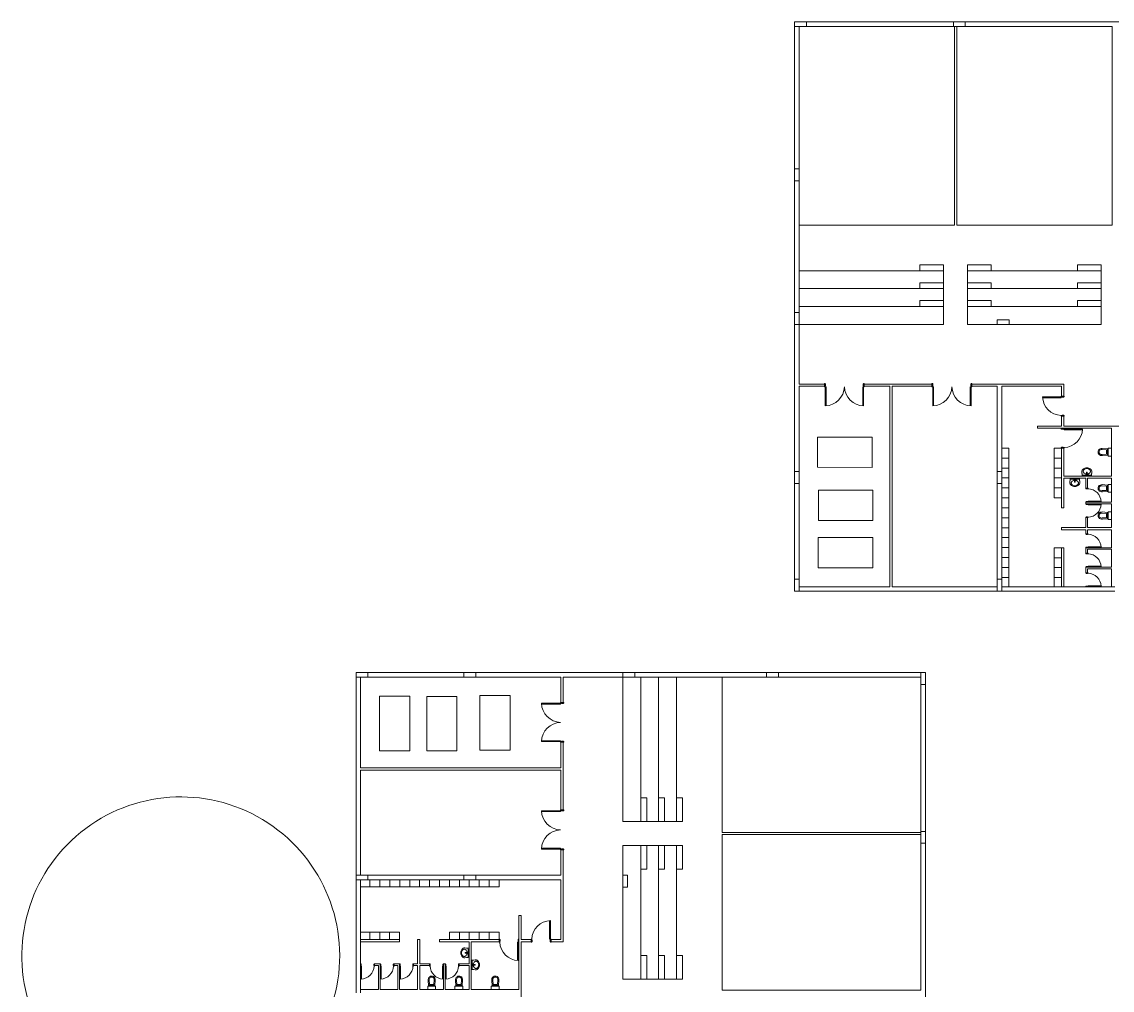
# Model space of a CAD drawing. Header units: inches. Extents: x 2 to 186, y 1 to 125.
# Drawn here: x 10.8 to 65.7, y 76.2 to 124.9 of the extents above; entities that cross this region are included whole.
import ezdxf

# ---------------------------------------------------------------- set-up
doc = ezdxf.new("R2010")
doc.units = ezdxf.units.IN
doc.header["$MEASUREMENT"] = 0
for name, color, linetype, lineweight in [('M_COL', 250, 'Continuous', 20), ('M_ELEV 2', 251, 'Continuous', 15), ('M_ROADS', 251, 'Continuous', 18), ('M_WALLS', 251, 'Continuous', 15)]:
    doc.layers.add(name, color=color, linetype=linetype, lineweight=lineweight)
doc.layers.add('M_FURNITURE', color=250, linetype='Continuous', lineweight=5, transparency=0.1)

msp = doc.modelspace()

# ---------------------------------------------------------------- linework, layer by layer
at = {"layer": 'M_COL'}
for points in [[(49.738, 124.682), (49.738, 124.912), (50.338, 124.912), (50.338, 124.682)], [(57.738, 124.682), (57.738, 124.912), (58.338, 124.912), (58.338, 124.682)], [(49.968, 116.912), (49.738, 116.912), (49.738, 117.512), (49.968, 117.512)], [(49.968, 109.682), (49.738, 109.682), (49.738, 110.282), (49.968, 110.282)], [(60.546, 109.912), (60.546, 109.682), (59.946, 109.682), (59.946, 109.912)], [(49.968, 101.682), (49.738, 101.682), (49.738, 102.282), (49.968, 102.282)], [(60.176, 101.682), (59.946, 101.682), (59.946, 102.282), (60.176, 102.282)], [(49.968, 96.252), (49.738, 96.252), (49.738, 96.852), (49.968, 96.852)], [(60.176, 96.252), (59.946, 96.252), (59.946, 96.852), (60.176, 96.852)], [(27.673, 91.936), (27.673, 92.166), (28.273, 92.166), (28.273, 91.936)], [(33.103, 91.936), (33.103, 92.166), (33.703, 92.166), (33.703, 91.936)], [(41.103, 91.936), (41.103, 92.166), (41.703, 92.166), (41.703, 91.936)], [(48.333, 91.936), (48.333, 92.166), (48.933, 92.166), (48.933, 91.936)], [(56.103, 92.166), (56.333, 92.166), (56.333, 91.566), (56.103, 91.566)], [(56.103, 84.166), (56.333, 84.166), (56.333, 83.566), (56.103, 83.566)], [(27.673, 81.728), (27.673, 81.958), (28.273, 81.958), (28.273, 81.728)], [(33.103, 81.728), (33.103, 81.958), (33.703, 81.958), (33.703, 81.728)], [(41.333, 81.358), (41.103, 81.358), (41.103, 81.958), (41.333, 81.958)]]:
    msp.add_lwpolyline(points, close=True, dxfattribs=at)
at = {"layer": 'M_ELEV 2'}
for p, q in [((57.245, 112.682), (56.045, 112.682)), ((56.045, 112.682), (56.045, 112.382)), ((57.245, 112.682), (57.245, 109.682)), ((59.645, 112.682), (58.445, 112.682)), ((58.445, 112.682), (58.445, 112.382)), ((59.645, 112.682), (59.645, 112.382)), ((65.18, 112.682), (63.98, 112.682)), ((63.98, 112.682), (63.98, 112.382)), ((65.18, 112.382), (65.18, 112.682)), ((57.245, 112.382), (49.968, 112.382)), ((65.18, 112.382), (58.445, 112.382)), ((58.445, 112.382), (58.445, 109.682)), ((65.18, 112.382), (65.18, 109.682)), ((57.245, 111.482), (49.968, 111.482)), ((57.245, 111.782), (56.045, 111.782)), ((56.045, 111.782), (56.045, 111.482)), ((59.645, 111.782), (58.445, 111.782)), ((65.18, 111.482), (58.445, 111.482)), ((59.645, 111.782), (59.645, 111.482)), ((65.18, 111.782), (63.98, 111.782)), ((63.98, 111.782), (63.98, 111.482)), ((57.245, 110.882), (56.045, 110.882)), ((56.045, 110.882), (56.045, 110.582)), ((59.645, 110.882), (58.445, 110.882)), ((59.645, 110.882), (59.645, 110.582)), ((65.18, 110.882), (63.98, 110.882)), ((63.98, 110.882), (63.98, 110.582)), ((57.245, 110.582), (49.968, 110.582)), ((65.18, 110.582), (58.445, 110.582)), ((57.245, 109.682), (49.968, 109.682)), ((65.18, 109.682), (58.445, 109.682)), ((60.176, 103.452), (60.536, 103.452)), ((60.536, 103.452), (60.536, 96.482)), ((63.176, 103.452), (62.816, 103.452)), ((62.816, 103.452), (62.816, 100.952)), ((60.176, 102.952), (60.536, 102.952)), ((63.176, 102.952), (62.816, 102.952)), ((60.176, 102.452), (60.536, 102.452)), ((63.176, 102.452), (62.816, 102.452)), ((60.176, 101.952), (60.536, 101.952)), ((63.176, 101.952), (62.816, 101.952)), ((60.176, 101.452), (60.536, 101.452)), ((63.176, 101.452), (62.816, 101.452)), ((60.176, 100.952), (60.536, 100.952)), ((60.176, 100.452), (60.536, 100.452)), ((63.176, 100.952), (62.816, 100.952)), ((60.176, 99.952), (60.536, 99.952)), ((60.176, 99.452), (60.536, 99.452)), ((60.176, 98.952), (60.536, 98.952)), ((60.176, 98.452), (60.536, 98.452)), ((62.816, 98.442), (62.816, 96.482)), ((63.176, 98.442), (62.816, 98.442)), ((60.176, 97.952), (60.536, 97.952)), ((63.176, 97.942), (62.816, 97.942)), ((60.176, 97.452), (60.536, 97.452)), ((63.176, 97.442), (62.816, 97.442)), ((60.176, 96.952), (60.536, 96.952)), ((63.176, 96.942), (62.816, 96.942)), ((41.103, 84.658), (41.103, 91.936)), ((42.003, 84.658), (42.003, 91.936)), ((42.903, 84.658), (42.903, 91.936)), ((43.803, 84.658), (43.803, 91.936)), ((42.303, 85.858), (42.003, 85.858)), ((42.303, 84.658), (42.303, 85.858)), ((43.203, 85.858), (42.903, 85.858)), ((43.203, 84.658), (43.203, 85.858)), ((44.103, 85.858), (43.803, 85.858)), ((44.103, 84.658), (44.103, 85.858)), ((44.103, 84.658), (41.103, 84.658)), ((41.103, 76.723), (41.103, 83.458)), ((43.803, 83.458), (41.103, 83.458)), ((42.003, 76.723), (42.003, 83.458)), ((42.303, 82.258), (42.303, 83.458)), ((42.903, 76.723), (42.903, 83.458)), ((43.203, 82.258), (43.203, 83.458)), ((43.803, 76.723), (43.803, 83.458)), ((44.103, 83.458), (43.803, 83.458)), ((44.103, 82.258), (44.103, 83.458)), ((42.303, 82.258), (42.003, 82.258)), ((43.203, 82.258), (42.903, 82.258)), ((44.103, 82.258), (43.803, 82.258)), ((34.873, 81.368), (27.903, 81.368)), ((28.373, 81.728), (28.373, 81.368)), ((28.873, 81.728), (28.873, 81.368)), ((29.373, 81.728), (29.373, 81.368)), ((29.873, 81.728), (29.873, 81.368)), ((30.373, 81.728), (30.373, 81.368)), ((30.873, 81.728), (30.873, 81.368)), ((31.373, 81.728), (31.373, 81.368)), ((31.873, 81.728), (31.873, 81.368)), ((32.373, 81.728), (32.373, 81.368)), ((32.873, 81.728), (32.873, 81.368)), ((33.373, 81.728), (33.373, 81.368)), ((33.873, 81.728), (33.873, 81.368)), ((34.373, 81.728), (34.373, 81.368)), ((34.873, 81.728), (34.873, 81.368)), ((29.863, 79.088), (27.903, 79.088)), ((28.363, 78.728), (28.363, 79.088)), ((28.863, 78.728), (28.863, 79.088)), ((29.363, 78.728), (29.363, 79.088)), ((29.863, 78.728), (29.863, 79.088)), ((32.373, 78.728), (32.373, 79.088)), ((34.873, 79.088), (32.373, 79.088)), ((32.873, 78.728), (32.873, 79.088)), ((33.373, 78.728), (33.373, 79.088)), ((33.873, 78.728), (33.873, 79.088)), ((34.373, 78.728), (34.373, 79.088)), ((34.873, 78.728), (34.873, 79.088)), ((42.303, 77.923), (42.003, 77.923)), ((42.303, 76.723), (42.303, 77.923)), ((43.203, 77.923), (42.903, 77.923)), ((43.203, 76.723), (43.203, 77.923)), ((44.103, 77.923), (43.803, 77.923)), ((44.103, 76.723), (44.103, 77.923)), ((43.803, 76.723), (41.103, 76.723)), ((43.803, 76.723), (44.103, 76.723))]:
    msp.add_line(p, q, dxfattribs=at)
for points in [[(50.905, 104.009), (53.645, 104.008), (53.645, 102.488), (50.905, 102.489)], [(50.95, 101.332), (53.69, 101.332), (53.69, 99.812), (50.95, 99.812)], [(50.939, 98.955), (53.679, 98.955), (53.679, 97.435), (50.939, 97.435)], [(30.376, 90.965), (30.375, 88.225), (28.855, 88.225), (28.856, 90.965)], [(32.753, 90.953), (32.753, 88.213), (31.233, 88.213), (31.233, 90.953)], [(35.429, 90.999), (35.429, 88.259), (33.909, 88.259), (33.909, 90.999)]]:
    msp.add_lwpolyline(points, close=True, dxfattribs=at)
at = {"layer": 'M_FURNITURE'}
for p, q in [((51.253, 106.547), (51.253, 106.702)), ((51.253, 106.702), (51.287, 106.702)), ((51.287, 106.547), (51.253, 106.547)), ((51.287, 106.702), (51.287, 106.686)), ((51.287, 106.686), (51.302, 106.686)), ((51.302, 106.597), (51.287, 106.597)), ((51.287, 106.597), (51.287, 106.547)), ((51.302, 106.686), (51.302, 106.597)), ((51.327, 106.547), (51.327, 105.583)), ((53.178, 106.547), (53.178, 105.583)), ((53.218, 106.686), (53.203, 106.686)), ((53.203, 106.686), (53.203, 106.597)), ((53.203, 106.597), (53.218, 106.597)), ((53.218, 106.702), (53.218, 106.686)), ((53.253, 106.702), (53.218, 106.702)), ((53.218, 106.597), (53.218, 106.547)), ((53.218, 106.547), (53.253, 106.547)), ((53.253, 106.547), (53.253, 106.702)), ((56.661, 106.547), (56.661, 106.702)), ((56.661, 106.702), (56.695, 106.702)), ((56.695, 106.547), (56.661, 106.547)), ((56.695, 106.702), (56.695, 106.686)), ((56.695, 106.686), (56.71, 106.686)), ((56.71, 106.597), (56.695, 106.597)), ((56.695, 106.597), (56.695, 106.547)), ((56.71, 106.686), (56.71, 106.597)), ((56.735, 106.547), (56.735, 105.582)), ((58.586, 106.547), (58.586, 105.582)), ((58.626, 106.686), (58.611, 106.686)), ((58.611, 106.686), (58.611, 106.597)), ((58.611, 106.597), (58.626, 106.597)), ((58.626, 106.702), (58.626, 106.686)), ((58.661, 106.702), (58.626, 106.702)), ((58.626, 106.597), (58.626, 106.547)), ((58.626, 106.547), (58.661, 106.547)), ((58.661, 106.547), (58.661, 106.702)), ((63.158, 105.995), (62.226, 105.995)), ((63.158, 106.067), (63.308, 106.067)), ((63.158, 106.033), (63.158, 106.067)), ((63.206, 106.033), (63.158, 106.033)), ((63.206, 106.019), (63.206, 106.033)), ((63.292, 106.019), (63.206, 106.019)), ((63.308, 106.033), (63.292, 106.033)), ((63.292, 106.033), (63.292, 106.019)), ((63.308, 106.067), (63.308, 106.033)), ((63.308, 105.101), (63.308, 105.067)), ((63.308, 104.452), (63.158, 104.452)), ((63.158, 104.452), (63.158, 104.418)), ((63.158, 104.418), (63.174, 104.418)), ((63.174, 104.418), (63.174, 104.404)), ((63.174, 104.404), (63.26, 104.404)), ((63.26, 104.404), (63.26, 104.418)), ((63.26, 104.418), (63.308, 104.418)), ((63.308, 104.418), (63.308, 104.452)), ((63.308, 104.38), (64.24, 104.38)), ((63.158, 103.486), (63.158, 103.452)), ((65.441, 103.367), (65.218, 103.383)), ((65.494, 103.416), (65.223, 103.436)), ((65.441, 103.146), (65.441, 103.367)), ((65.494, 103.096), (65.494, 103.416)), ((65.527, 103.452), (65.692, 103.452)), ((65.527, 103.052), (65.527, 103.452)), ((65.692, 103.452), (65.692, 103.052)), ((65.229, 103.134), (65.441, 103.146)), ((65.236, 103.081), (65.494, 103.096)), ((65.692, 103.052), (65.527, 103.052)), ((65.441, 101.548), (65.218, 101.564)), ((65.494, 101.597), (65.223, 101.617)), ((65.441, 101.327), (65.441, 101.548)), ((65.494, 101.277), (65.494, 101.597)), ((65.527, 101.633), (65.692, 101.633)), ((65.527, 101.233), (65.527, 101.633)), ((65.692, 101.633), (65.692, 101.233)), ((64.411, 101.413), (64.411, 101.437)), ((65.229, 101.315), (65.441, 101.327)), ((65.236, 101.262), (65.494, 101.277)), ((65.692, 101.233), (65.527, 101.233)), ((64.411, 100.76), (64.422, 100.76)), ((64.411, 100.737), (64.411, 100.76)), ((64.516, 100.737), (64.411, 100.737)), ((64.516, 100.657), (64.411, 100.657)), ((64.411, 100.657), (64.411, 100.633)), ((64.411, 100.633), (64.422, 100.633)), ((64.422, 100.76), (64.422, 100.77)), ((64.422, 100.77), (64.482, 100.77)), ((64.422, 100.633), (64.422, 100.623)), ((64.422, 100.623), (64.482, 100.623)), ((64.482, 100.77), (64.482, 100.76)), ((64.482, 100.76), (64.516, 100.76)), ((64.482, 100.623), (64.482, 100.633)), ((64.482, 100.633), (64.516, 100.633)), ((64.516, 100.787), (65.168, 100.787)), ((64.516, 100.76), (64.516, 100.737)), ((64.516, 100.633), (64.516, 100.657)), ((64.516, 100.606), (65.168, 100.606)), ((64.411, 99.98), (64.411, 99.957)), ((65.441, 100.172), (65.218, 100.188)), ((65.494, 100.221), (65.223, 100.241)), ((65.229, 99.939), (65.441, 99.951)), ((65.236, 99.886), (65.494, 99.901)), ((65.441, 99.951), (65.441, 100.172)), ((65.494, 99.901), (65.494, 100.221)), ((65.527, 100.257), (65.692, 100.257)), ((65.527, 99.857), (65.527, 100.257)), ((65.692, 100.257), (65.692, 99.857)), ((65.692, 99.857), (65.527, 99.857)), ((64.411, 99.118), (64.411, 99.142)), ((64.411, 98.465), (64.422, 98.465)), ((64.411, 98.442), (64.411, 98.465)), ((64.516, 98.442), (64.411, 98.442)), ((64.422, 98.465), (64.422, 98.475)), ((64.422, 98.475), (64.482, 98.475)), ((64.482, 98.475), (64.482, 98.465)), ((64.482, 98.465), (64.516, 98.465)), ((64.516, 98.492), (65.168, 98.492)), ((64.516, 98.465), (64.516, 98.442)), ((64.411, 98.138), (64.411, 98.162)), ((64.411, 97.485), (64.422, 97.485)), ((64.411, 97.462), (64.411, 97.485)), ((64.516, 97.462), (64.411, 97.462)), ((64.411, 97.158), (64.411, 97.182)), ((64.422, 97.485), (64.422, 97.495)), ((64.422, 97.495), (64.482, 97.495)), ((64.482, 97.495), (64.482, 97.485)), ((64.482, 97.485), (64.516, 97.485)), ((64.516, 97.512), (65.168, 97.512)), ((64.516, 97.485), (64.516, 97.462)), ((64.411, 96.505), (64.422, 96.505)), ((64.411, 96.482), (64.411, 96.505)), ((64.516, 96.482), (64.411, 96.482)), ((64.422, 96.505), (64.422, 96.515)), ((64.422, 96.515), (64.482, 96.515)), ((64.482, 96.515), (64.482, 96.505)), ((64.482, 96.505), (64.516, 96.505)), ((64.516, 96.532), (65.168, 96.532)), ((64.516, 96.505), (64.516, 96.482)), ((37.968, 90.576), (37.003, 90.576)), ((37.968, 90.651), (38.123, 90.651)), ((37.968, 90.616), (37.968, 90.651)), ((38.017, 90.616), (37.968, 90.616)), ((38.017, 90.601), (38.017, 90.616)), ((38.106, 90.601), (38.017, 90.601)), ((38.123, 90.616), (38.106, 90.616)), ((38.106, 90.616), (38.106, 90.601)), ((38.123, 90.651), (38.123, 90.616)), ((37.968, 88.725), (37.003, 88.725)), ((38.017, 88.686), (37.968, 88.686)), ((37.968, 88.686), (37.968, 88.651)), ((37.968, 88.651), (38.123, 88.651)), ((38.106, 88.701), (38.017, 88.701)), ((38.017, 88.701), (38.017, 88.686)), ((38.106, 88.686), (38.106, 88.701)), ((38.123, 88.686), (38.106, 88.686)), ((38.123, 88.651), (38.123, 88.686)), ((37.968, 85.168), (37.003, 85.168)), ((37.968, 85.243), (38.123, 85.243)), ((37.968, 85.208), (37.968, 85.243)), ((38.017, 85.208), (37.968, 85.208)), ((38.017, 85.193), (38.017, 85.208)), ((38.106, 85.193), (38.017, 85.193)), ((38.123, 85.208), (38.106, 85.208)), ((38.106, 85.208), (38.106, 85.193)), ((38.123, 85.243), (38.123, 85.208)), ((37.968, 83.317), (37.003, 83.317)), ((38.017, 83.278), (37.968, 83.278)), ((37.968, 83.278), (37.968, 83.243)), ((37.968, 83.243), (38.123, 83.243)), ((38.106, 83.293), (38.017, 83.293)), ((38.017, 83.293), (38.017, 83.278)), ((38.106, 83.278), (38.106, 83.293)), ((38.123, 83.278), (38.106, 83.278)), ((38.123, 83.243), (38.123, 83.278)), ((37.416, 78.745), (37.416, 79.677)), ((34.906, 78.745), (34.873, 78.745)), ((35.801, 78.595), (35.801, 77.663)), ((35.839, 78.729), (35.825, 78.729)), ((35.825, 78.729), (35.825, 78.643)), ((35.825, 78.643), (35.839, 78.643)), ((35.839, 78.745), (35.839, 78.729)), ((35.873, 78.745), (35.839, 78.745)), ((35.839, 78.643), (35.839, 78.595)), ((35.839, 78.595), (35.873, 78.595)), ((35.873, 78.595), (35.873, 78.745)), ((36.521, 78.595), (36.488, 78.595)), ((37.44, 78.611), (37.44, 78.697)), ((37.44, 78.697), (37.454, 78.697)), ((37.454, 78.611), (37.44, 78.611)), ((37.454, 78.697), (37.454, 78.745)), ((37.454, 78.745), (37.488, 78.745)), ((37.454, 78.595), (37.454, 78.611)), ((37.488, 78.595), (37.454, 78.595)), ((37.488, 78.745), (37.488, 78.595)), ((27.903, 77.388), (27.903, 77.493)), ((27.903, 77.493), (27.926, 77.493)), ((27.926, 77.388), (27.903, 77.388)), ((27.926, 77.493), (27.926, 77.482)), ((27.926, 77.482), (27.936, 77.482)), ((27.936, 77.422), (27.926, 77.422)), ((27.926, 77.422), (27.926, 77.388)), ((27.936, 77.482), (27.936, 77.422)), ((27.953, 77.388), (27.953, 76.736)), ((28.579, 77.493), (28.603, 77.493)), ((28.883, 77.388), (28.883, 77.493)), ((28.883, 77.493), (28.906, 77.493)), ((28.906, 77.388), (28.883, 77.388)), ((28.906, 77.493), (28.906, 77.482)), ((28.906, 77.482), (28.916, 77.482)), ((28.916, 77.422), (28.906, 77.422)), ((28.906, 77.422), (28.906, 77.388)), ((28.916, 77.482), (28.916, 77.422)), ((28.933, 77.388), (28.933, 76.736)), ((29.559, 77.493), (29.583, 77.493)), ((29.863, 77.388), (29.863, 77.493)), ((29.863, 77.493), (29.886, 77.493)), ((29.886, 77.388), (29.863, 77.388)), ((29.886, 77.493), (29.886, 77.482)), ((29.886, 77.482), (29.896, 77.482)), ((29.896, 77.422), (29.886, 77.422)), ((29.886, 77.422), (29.886, 77.388)), ((29.896, 77.482), (29.896, 77.422)), ((29.913, 77.388), (29.913, 76.736)), ((30.539, 77.493), (30.563, 77.493)), ((31.401, 77.493), (31.378, 77.493)), ((32.027, 77.388), (32.027, 76.736)), ((32.054, 77.482), (32.044, 77.482)), ((32.044, 77.482), (32.044, 77.422)), ((32.044, 77.422), (32.054, 77.422)), ((32.054, 77.493), (32.054, 77.482)), ((32.078, 77.493), (32.054, 77.493)), ((32.054, 77.422), (32.054, 77.388)), ((32.054, 77.388), (32.078, 77.388)), ((32.078, 77.388), (32.078, 77.493)), ((32.158, 77.388), (32.158, 77.493)), ((32.158, 77.493), (32.181, 77.493)), ((32.181, 77.388), (32.158, 77.388)), ((32.181, 77.493), (32.181, 77.482)), ((32.181, 77.482), (32.191, 77.482)), ((32.191, 77.422), (32.181, 77.422)), ((32.181, 77.422), (32.181, 77.388)), ((32.191, 77.482), (32.191, 77.422)), ((32.208, 77.388), (32.208, 76.736)), ((32.834, 77.493), (32.858, 77.493)), ((31.278, 76.376), (31.678, 76.376)), ((31.278, 76.212), (31.278, 76.376)), ((31.306, 76.667), (31.322, 76.41)), ((31.322, 76.41), (31.642, 76.41)), ((31.359, 76.674), (31.372, 76.463)), ((31.372, 76.463), (31.593, 76.463)), ((31.593, 76.463), (31.609, 76.686)), ((31.642, 76.41), (31.662, 76.681)), ((31.678, 76.376), (31.678, 76.212)), ((32.653, 76.376), (33.053, 76.376)), ((32.653, 76.212), (32.653, 76.376)), ((32.682, 76.667), (32.698, 76.41)), ((32.698, 76.41), (33.018, 76.41)), ((32.735, 76.674), (32.748, 76.463)), ((32.748, 76.463), (32.968, 76.463)), ((32.968, 76.463), (32.985, 76.686)), ((33.018, 76.41), (33.038, 76.681)), ((33.053, 76.376), (33.053, 76.212)), ((34.473, 76.376), (34.873, 76.376)), ((34.473, 76.212), (34.473, 76.376)), ((34.501, 76.667), (34.517, 76.41)), ((34.517, 76.41), (34.837, 76.41)), ((34.554, 76.674), (34.567, 76.463)), ((34.567, 76.463), (34.788, 76.463)), ((34.788, 76.463), (34.804, 76.686)), ((34.837, 76.41), (34.857, 76.68)), ((34.873, 76.376), (34.873, 76.212)), ((31.678, 76.212), (31.278, 76.212)), ((33.053, 76.212), (32.653, 76.212)), ((34.873, 76.212), (34.473, 76.212))]:
    msp.add_line(p, q, dxfattribs=at)
for points in [[(51.287, 106.547), (51.327, 106.547)], [(53.218, 106.547), (53.178, 106.547)], [(56.695, 106.547), (56.735, 106.547)], [(58.626, 106.547), (58.586, 106.547)], [(63.158, 106.033), (63.158, 105.995)], [(63.308, 105.101), (63.292, 105.101), (63.292, 105.115), (63.206, 105.115), (63.206, 105.101), (63.158, 105.101), (63.158, 105.067), (63.308, 105.067)], [(63.308, 104.418), (63.308, 104.38)], [(63.158, 103.486), (63.174, 103.486), (63.174, 103.5), (63.26, 103.5), (63.26, 103.486), (63.308, 103.486), (63.308, 103.452), (63.158, 103.452)], [(64.704, 102.28), (64.683, 102.052), (64.226, 102.052), (64.205, 102.28)], [(64.469, 102.153), (64.513, 102.153), (64.513, 102.137), (64.513, 102.12), (64.455, 102.12), (64.396, 102.12), (64.396, 102.137), (64.396, 102.153), (64.44, 102.153)], [(64.489, 102.229), (64.455, 102.229), (64.421, 102.229)], [(64.427, 102.128), (64.482, 102.128)], [(64.43, 102.137), (64.438, 102.137)], [(64.455, 102.26), (64.455, 102.204)], [(64.479, 102.137), (64.471, 102.137)], [(64.1, 101.709), (64.079, 101.937), (63.622, 101.937), (63.602, 101.709)], [(63.865, 101.836), (63.909, 101.836), (63.909, 101.852), (63.909, 101.869), (63.851, 101.869), (63.793, 101.869), (63.793, 101.852), (63.793, 101.836), (63.836, 101.836)], [(63.885, 101.76), (63.851, 101.76), (63.817, 101.76)], [(63.824, 101.861), (63.878, 101.861)], [(63.826, 101.852), (63.834, 101.852)], [(63.851, 101.729), (63.851, 101.785)], [(63.876, 101.852), (63.867, 101.852)], [(64.411, 101.413), (64.422, 101.413), (64.422, 101.403), (64.482, 101.403), (64.482, 101.413), (64.516, 101.413), (64.516, 101.437), (64.411, 101.437)], [(64.516, 100.76), (64.516, 100.787)], [(64.516, 100.633), (64.516, 100.606)], [(64.411, 99.98), (64.422, 99.98), (64.422, 99.99), (64.482, 99.99), (64.482, 99.98), (64.516, 99.98), (64.516, 99.957), (64.411, 99.957)], [(64.411, 99.118), (64.422, 99.118), (64.422, 99.108), (64.482, 99.108), (64.482, 99.118), (64.516, 99.118), (64.516, 99.142), (64.411, 99.142)], [(64.516, 98.465), (64.516, 98.492)], [(64.411, 98.138), (64.422, 98.138), (64.422, 98.128), (64.482, 98.128), (64.482, 98.138), (64.516, 98.138), (64.516, 98.162), (64.411, 98.162)], [(64.411, 97.158), (64.422, 97.158), (64.422, 97.148), (64.482, 97.148), (64.482, 97.158), (64.516, 97.158), (64.516, 97.182), (64.411, 97.182)], [(64.516, 97.485), (64.516, 97.512)], [(64.516, 96.505), (64.516, 96.532)], [(37.968, 90.616), (37.968, 90.576)], [(37.968, 88.686), (37.968, 88.725)], [(37.968, 85.208), (37.968, 85.168)], [(37.968, 83.278), (37.968, 83.317)], [(34.906, 78.745), (34.906, 78.729), (34.921, 78.729), (34.921, 78.643), (34.906, 78.643), (34.906, 78.595), (34.873, 78.595), (34.873, 78.745)], [(35.839, 78.595), (35.801, 78.595)], [(36.521, 78.595), (36.521, 78.611), (36.536, 78.611), (36.536, 78.697), (36.521, 78.697), (36.521, 78.745), (36.488, 78.745), (36.488, 78.595)], [(37.454, 78.745), (37.416, 78.745)], [(33.129, 77.804), (33.358, 77.825), (33.358, 78.281), (33.129, 78.302)], [(33.15, 78.053), (33.206, 78.053)], [(33.18, 78.019), (33.18, 78.053), (33.18, 78.087)], [(33.256, 78.038), (33.256, 77.995), (33.273, 77.995), (33.29, 77.995), (33.29, 78.053), (33.29, 78.111), (33.273, 78.111), (33.256, 78.111), (33.256, 78.068)], [(33.273, 78.078), (33.273, 78.069)], [(33.273, 78.028), (33.273, 78.037)], [(33.281, 78.08), (33.281, 78.026)], [(27.926, 77.388), (27.953, 77.388)], [(28.579, 77.493), (28.579, 77.482), (28.569, 77.482), (28.569, 77.422), (28.579, 77.422), (28.579, 77.388), (28.603, 77.388), (28.603, 77.493)], [(28.906, 77.388), (28.933, 77.388)], [(29.559, 77.493), (29.559, 77.482), (29.549, 77.482), (29.549, 77.422), (29.559, 77.422), (29.559, 77.388), (29.583, 77.388), (29.583, 77.493)], [(29.886, 77.388), (29.913, 77.388)], [(30.539, 77.493), (30.539, 77.482), (30.529, 77.482), (30.529, 77.422), (30.539, 77.422), (30.539, 77.388), (30.563, 77.388), (30.563, 77.493)], [(31.401, 77.493), (31.401, 77.482), (31.411, 77.482), (31.411, 77.422), (31.401, 77.422), (31.401, 77.388), (31.378, 77.388), (31.378, 77.493)], [(32.054, 77.388), (32.027, 77.388)], [(32.181, 77.388), (32.208, 77.388)], [(32.834, 77.493), (32.834, 77.482), (32.824, 77.482), (32.824, 77.422), (32.834, 77.422), (32.834, 77.388), (32.858, 77.388), (32.858, 77.493)], [(33.701, 77.2), (33.473, 77.221), (33.473, 77.677), (33.701, 77.698)], [(33.574, 77.434), (33.574, 77.391), (33.557, 77.391), (33.541, 77.391), (33.541, 77.449), (33.541, 77.507), (33.557, 77.507), (33.574, 77.507), (33.574, 77.464)], [(33.549, 77.476), (33.549, 77.422)], [(33.557, 77.474), (33.557, 77.465)], [(33.557, 77.424), (33.557, 77.433)], [(33.68, 77.449), (33.625, 77.449)], [(33.65, 77.415), (33.65, 77.449), (33.65, 77.483)]]:
    msp.add_lwpolyline(points, dxfattribs=at)
for points in [[(51.287, 106.547), (51.287, 105.582, 0.396451), (52.253, 106.547, 0.396451)], [(53.218, 106.547), (53.218, 105.582, -0.396451), (52.253, 106.547, -0.396451)], [(56.695, 106.547), (56.695, 105.582, 0.396451), (57.661, 106.547, 0.396451)], [(58.626, 106.547), (58.626, 105.582, -0.396451), (57.661, 106.547, -0.396451)], [(63.158, 106.033), (62.225, 106.033, 0.396451), (63.158, 105.101, 0.396451)], [(63.308, 104.418), (64.241, 104.418, -0.396451), (63.308, 103.486, -0.396451)], [(64.704, 102.28, 0.126822), (64.686, 102.349, 0.10607), (64.631, 102.412, 0.085783), (64.553, 102.452, 0.075445), (64.455, 102.467, 0.075445), (64.356, 102.452, 0.085783), (64.278, 102.412, 0.10607), (64.223, 102.349, 0.126822), (64.205, 102.28, 0.045361), (64.208, 102.255, 0.10607)], [(64.693, 102.182), (64.693, 102.176, -0.414214), (64.61, 102.093), (64.455, 102.093), (64.299, 102.093, -0.414214), (64.216, 102.176), (64.216, 102.182)], [(64.689, 102.115, -0.229741), (64.61, 102.077), (64.299, 102.077, -0.229741), (64.221, 102.115)], [(64.643, 102.289, 0.12971), (64.629, 102.339, 0.10642), (64.588, 102.386, 0.084454), (64.53, 102.415, 0.073566), (64.456, 102.426, 0.073566), (64.382, 102.415, 0.084454), (64.324, 102.386, 0.10642), (64.282, 102.339, 0.12971), (64.269, 102.289, 0.12971), (64.282, 102.239, 0.10642), (64.324, 102.193, 0.084454), (64.382, 102.164, 0.058047), (64.44, 102.153, 0.073566)], [(64.482, 102.145), (64.474, 102.145, -0.385832), (64.47, 102.149), (64.464, 102.201, 0.270314), (64.445, 102.201), (64.44, 102.149, -0.385832), (64.435, 102.145), (64.427, 102.145)], [(64.469, 102.153, 0.060302), (64.53, 102.164, 0.084454), (64.588, 102.193, 0.10642), (64.629, 102.239, 0.12971), (64.643, 102.289, 0.12971)], [(64.701, 102.255, 0.045361), (64.704, 102.28, 0.126822)], [(64.1, 101.709, -0.126822), (64.082, 101.64, -0.10607), (64.027, 101.576, -0.085783), (63.949, 101.537, -0.075445), (63.851, 101.522, -0.075445), (63.752, 101.537, -0.085783), (63.675, 101.576, -0.10607), (63.619, 101.64, -0.126822), (63.602, 101.709, -0.045361), (63.604, 101.734, -0.10607)], [(64.09, 101.807), (64.09, 101.812, 0.414214), (64.006, 101.895), (63.851, 101.895), (63.695, 101.895, 0.414214), (63.612, 101.812), (63.612, 101.807)], [(64.085, 101.874, 0.229741), (64.006, 101.912), (63.695, 101.912, 0.229741), (63.617, 101.874)], [(64.039, 101.7, -0.12971), (64.026, 101.65, -0.10642), (63.984, 101.603, -0.084454), (63.926, 101.574, -0.073566), (63.852, 101.563, -0.073566), (63.778, 101.574, -0.084454), (63.72, 101.603, -0.10642), (63.678, 101.65, -0.12971), (63.665, 101.7, -0.12971), (63.678, 101.749, -0.10642), (63.72, 101.796, -0.084454), (63.778, 101.825, -0.058047), (63.836, 101.836, -0.073566)], [(63.878, 101.844), (63.87, 101.844, 0.385832), (63.866, 101.84), (63.861, 101.788, -0.270314), (63.841, 101.788), (63.836, 101.84, 0.385832), (63.832, 101.844), (63.824, 101.844)], [(63.865, 101.836, -0.060302), (63.926, 101.825, -0.084454), (63.984, 101.796, -0.10642), (64.026, 101.749, -0.12971), (64.039, 101.7, -0.12971)], [(64.097, 101.734, -0.045361), (64.1, 101.709, -0.126822)], [(64.516, 100.76), (65.169, 100.76, 0.396451), (64.516, 101.413, 0.396451)], [(64.516, 100.633), (65.169, 100.633, -0.396451), (64.516, 99.98, -0.396451)], [(64.516, 98.465), (65.169, 98.465, 0.396451), (64.516, 99.118, 0.396451)], [(64.516, 97.485), (65.169, 97.485, 0.396451), (64.516, 98.138, 0.396451)], [(64.516, 96.505), (65.169, 96.505, 0.396451), (64.516, 97.158, 0.396451)], [(37.968, 90.616), (37.002, 90.616, 0.396451), (37.968, 89.651, 0.396451)], [(37.968, 88.686), (37.002, 88.686, -0.396451), (37.968, 89.651, -0.396451)], [(37.968, 85.208), (37.002, 85.208, 0.396451), (37.968, 84.243, 0.396451)], [(37.968, 83.278), (37.002, 83.278, -0.396451), (37.968, 84.243, -0.396451)], [(37.454, 78.745), (37.454, 79.678, 0.396451), (36.521, 78.745, 0.396451)], [(35.839, 78.595), (35.839, 77.663, -0.396451), (34.906, 78.595, -0.396451)], [(33.129, 77.804, -0.126822), (33.061, 77.822, -0.10607), (32.997, 77.877, -0.085783), (32.957, 77.955, -0.075445), (32.942, 78.053, -0.075445), (32.957, 78.151, -0.085783), (32.997, 78.229, -0.10607), (33.061, 78.284, -0.126822), (33.129, 78.302, -0.045361), (33.155, 78.3, -0.10607)], [(33.12, 77.865, -0.12971), (33.071, 77.878, -0.10642), (33.024, 77.92, -0.084454), (32.995, 77.978, -0.073566), (32.984, 78.052, -0.073566), (32.995, 78.126, -0.084454), (33.024, 78.184, -0.10642), (33.071, 78.225, -0.12971), (33.12, 78.239, -0.12971), (33.17, 78.225, -0.10642), (33.217, 78.184, -0.084454), (33.246, 78.126, -0.058047), (33.256, 78.068, -0.073566)], [(33.256, 78.038, -0.060302), (33.246, 77.978, -0.084454), (33.217, 77.92, -0.10642), (33.17, 77.878, -0.12971), (33.12, 77.865, -0.12971)], [(33.265, 78.026), (33.265, 78.034, 0.385832), (33.261, 78.038), (33.208, 78.043, -0.270314), (33.208, 78.063), (33.261, 78.068, 0.385832), (33.265, 78.072), (33.265, 78.08)], [(33.228, 77.814), (33.233, 77.814, 0.414214), (33.316, 77.897), (33.316, 78.053), (33.316, 78.209, 0.414214), (33.233, 78.292), (33.228, 78.292)], [(33.295, 77.819, 0.229741), (33.333, 77.897), (33.333, 78.209, 0.229741), (33.295, 78.287)], [(27.926, 77.388), (27.926, 76.735, 0.396451), (28.579, 77.388, 0.396451)], [(28.906, 77.388), (28.906, 76.735, 0.396451), (29.559, 77.388, 0.396451)], [(29.886, 77.388), (29.886, 76.735, 0.396451), (30.539, 77.388, 0.396451)], [(32.054, 77.388), (32.054, 76.735, -0.396451), (31.401, 77.388, -0.396451)], [(32.181, 77.388), (32.181, 76.735, 0.396451), (32.834, 77.388, 0.396451)], [(33.155, 77.806, -0.045361), (33.129, 77.804, -0.126822)], [(33.535, 77.215, -0.229741), (33.498, 77.293), (33.498, 77.605, -0.229741), (33.535, 77.683)], [(33.602, 77.21), (33.597, 77.21, -0.414214), (33.514, 77.293), (33.514, 77.449), (33.514, 77.605, -0.414214), (33.597, 77.688), (33.602, 77.688)], [(33.566, 77.422), (33.566, 77.43, -0.385832), (33.569, 77.434), (33.622, 77.439, 0.270314), (33.622, 77.459), (33.569, 77.464, -0.385832), (33.566, 77.468), (33.566, 77.476)], [(33.71, 77.261, 0.12971), (33.76, 77.274, 0.10642), (33.806, 77.316, 0.084454), (33.835, 77.374, 0.073566), (33.846, 77.448, 0.073566), (33.835, 77.522, 0.084454), (33.806, 77.58, 0.10642), (33.76, 77.622, 0.12971), (33.71, 77.635, 0.12971), (33.66, 77.622, 0.10642), (33.613, 77.58, 0.084454), (33.584, 77.522, 0.058047), (33.574, 77.464, 0.073566)], [(33.574, 77.434, 0.060302), (33.584, 77.374, 0.084454), (33.613, 77.316, 0.10642), (33.66, 77.274, 0.12971), (33.71, 77.261, 0.12971)], [(33.701, 77.2, 0.126822), (33.77, 77.218, 0.10607), (33.833, 77.273, 0.085783), (33.873, 77.351, 0.075445), (33.888, 77.449, 0.075445), (33.873, 77.547, 0.085783), (33.833, 77.625, 0.10607), (33.77, 77.68, 0.126822), (33.701, 77.698, 0.045361), (33.675, 77.696, 0.10607)], [(33.675, 77.202, 0.045361), (33.701, 77.2, 0.126822)]]:
    msp.add_lwpolyline(points, format="xyb", dxfattribs=at)
for centre, radius in [((64.413, 102.137), 0.0166), ((64.455, 102.229), 0.0208), ((64.455, 102.229), 0.0166), ((64.496, 102.137), 0.0166), ((63.809, 101.852), 0.0166), ((63.851, 101.76), 0.0208), ((63.851, 101.76), 0.0166), ((63.892, 101.852), 0.0166), ((33.18, 78.053), 0.0208), ((33.18, 78.053), 0.0166), ((33.273, 78.094), 0.0166), ((33.273, 78.011), 0.0166), ((33.557, 77.491), 0.0166), ((33.557, 77.408), 0.0166), ((33.65, 77.449), 0.0208), ((33.65, 77.449), 0.0166)]:
    msp.add_circle(centre, radius, dxfattribs=at)
for centre, radius, start, end in [((65.202, 103.258), 0.18, 83.3822, 280.9101), ((65.202, 103.258), 0.127, 82.9223, 282.3434), ((65.202, 101.438), 0.18, 83.3822, 280.9101), ((65.202, 101.438), 0.127, 82.9223, 282.3434), ((65.202, 100.063), 0.18, 83.3822, 280.9101), ((65.202, 100.063), 0.127, 82.9223, 282.3434), ((31.483, 76.701), 0.18, 353.3822, 190.9101), ((32.859, 76.701), 0.18, 353.3822, 190.9101), ((34.678, 76.701), 0.18, 353.3822, 190.9101), ((31.483, 76.701), 0.127, 352.9223, 192.3434), ((32.859, 76.701), 0.127, 352.9223, 192.3434), ((34.678, 76.701), 0.127, 352.9223, 192.3434)]:
    msp.add_arc(centre, radius, start, end, dxfattribs=at)
at = {"layer": 'M_ROADS'}
msp.add_arc((18.85, 77.903), 8, 279.0702, 198.9235, dxfattribs=at)
at = {"layer": 'M_WALLS'}
for p, q in [((49.738, 124.912), (72.668, 124.912)), ((49.738, 96.252), (49.738, 124.912)), ((49.968, 124.682), (57.788, 124.682)), ((49.968, 106.682), (49.968, 124.682)), ((57.788, 124.682), (57.788, 114.682)), ((57.903, 124.682), (65.723, 124.682)), ((57.903, 114.682), (57.903, 124.682)), ((65.723, 124.682), (65.723, 114.682)), ((57.788, 114.682), (49.968, 114.682)), ((65.723, 114.682), (57.903, 114.682)), ((51.253, 106.682), (49.968, 106.682)), ((49.968, 96.482), (49.968, 106.567)), ((51.253, 106.567), (49.968, 106.567)), ((51.253, 106.567), (51.253, 106.682)), ((56.661, 106.682), (53.253, 106.682)), ((53.253, 106.567), (53.253, 106.682)), ((54.538, 106.567), (53.253, 106.567)), ((54.538, 106.567), (54.538, 96.482)), ((56.661, 106.567), (54.653, 106.567)), ((54.653, 106.567), (54.653, 96.482)), ((56.661, 106.567), (56.661, 106.682)), ((63.291, 106.682), (58.661, 106.682)), ((58.661, 106.567), (58.661, 106.682)), ((59.946, 106.567), (58.661, 106.567)), ((59.946, 106.567), (59.946, 96.482)), ((60.176, 106.567), (60.176, 96.482)), ((63.176, 106.567), (60.176, 106.567)), ((63.176, 106.567), (63.176, 106.067)), ((63.291, 106.682), (63.291, 106.067)), ((63.176, 106.067), (63.291, 106.067)), ((63.176, 105.067), (63.176, 104.567)), ((63.176, 105.067), (63.291, 105.067)), ((63.291, 105.067), (63.291, 104.567)), ((61.976, 104.567), (63.176, 104.567)), ((61.976, 104.567), (61.976, 104.452)), ((61.976, 104.452), (63.176, 104.452)), ((63.176, 104.452), (65.691, 104.452)), ((69.323, 104.567), (63.291, 104.567)), ((65.692, 104.452), (65.692, 102.052)), ((63.176, 103.452), (63.176, 100.457)), ((63.176, 103.452), (63.291, 103.452)), ((63.291, 103.452), (63.291, 102.052)), ((63.291, 102.052), (65.692, 102.052)), ((63.291, 101.937), (63.291, 100.457)), ((63.291, 101.937), (64.411, 101.937)), ((64.411, 101.937), (64.411, 101.437)), ((64.491, 101.937), (64.491, 101.437)), ((64.491, 101.937), (65.692, 101.937)), ((65.692, 101.937), (65.692, 100.737)), ((64.411, 101.437), (64.491, 101.437)), ((63.176, 100.457), (63.291, 100.457)), ((64.411, 100.737), (64.411, 100.657)), ((64.411, 100.737), (65.692, 100.737)), ((64.411, 100.657), (65.692, 100.657)), ((65.692, 100.657), (65.692, 99.457)), ((64.411, 99.957), (64.411, 99.457)), ((64.411, 99.957), (64.491, 99.957)), ((64.491, 99.957), (64.491, 99.457)), ((63.176, 99.457), (64.411, 99.457)), ((63.176, 99.457), (63.176, 99.342)), ((63.176, 99.342), (64.411, 99.342)), ((64.411, 99.342), (64.411, 99.142)), ((64.491, 99.457), (65.692, 99.457)), ((64.491, 99.342), (64.491, 99.142)), ((64.491, 99.342), (65.692, 99.342)), ((65.692, 99.342), (65.692, 98.442)), ((64.411, 99.142), (64.491, 99.142)), ((63.176, 98.442), (63.176, 96.482)), ((63.291, 98.442), (63.176, 98.442)), ((63.291, 98.442), (63.291, 96.482)), ((64.411, 98.442), (64.411, 98.162)), ((64.411, 98.442), (65.692, 98.442)), ((64.491, 98.362), (64.491, 98.162)), ((64.491, 98.362), (65.692, 98.362)), ((65.692, 98.362), (65.692, 97.462)), ((64.411, 98.162), (64.491, 98.162)), ((64.411, 97.462), (64.411, 97.182)), ((64.411, 97.462), (65.692, 97.462)), ((64.491, 97.182), (64.411, 97.182)), ((64.491, 97.382), (64.491, 97.182)), ((64.491, 97.382), (65.692, 97.382)), ((65.692, 97.382), (65.692, 96.482)), ((55.376, 96.252), (49.738, 96.252)), ((54.538, 96.482), (49.968, 96.482)), ((54.653, 96.482), (59.946, 96.482)), ((55.376, 96.252), (59.946, 96.252)), ((65.857, 96.252), (59.946, 96.252)), ((65.857, 96.482), (60.176, 96.482)), ((27.673, 92.166), (56.333, 92.166)), ((27.673, 86.528), (27.673, 92.166)), ((27.903, 91.936), (37.988, 91.936)), ((27.903, 87.366), (27.903, 91.936)), ((37.988, 90.651), (37.988, 91.936)), ((38.103, 90.651), (38.103, 91.936)), ((38.103, 91.936), (56.103, 91.936)), ((46.103, 84.116), (46.103, 91.936)), ((56.103, 91.936), (56.103, 84.116)), ((56.333, 92.166), (56.333, 69.236)), ((37.988, 90.651), (38.103, 90.651)), ((37.988, 87.366), (37.988, 88.651)), ((37.988, 88.651), (38.103, 88.651)), ((38.103, 85.243), (38.103, 88.651)), ((37.988, 87.366), (27.903, 87.366)), ((37.988, 87.251), (27.903, 87.251)), ((27.903, 87.251), (27.903, 81.958)), ((37.988, 85.243), (37.988, 87.251)), ((27.673, 86.528), (27.673, 81.958)), ((37.988, 85.243), (38.103, 85.243)), ((56.103, 84.116), (46.103, 84.116)), ((46.103, 76.181), (46.103, 84.001)), ((46.103, 84.001), (56.103, 84.001)), ((56.103, 84.001), (56.103, 76.181)), ((37.988, 81.958), (37.988, 83.243)), ((37.988, 83.243), (38.103, 83.243)), ((38.103, 78.613), (38.103, 83.243)), ((27.673, 76.047), (27.673, 81.958)), ((37.988, 81.958), (27.903, 81.958)), ((37.988, 81.728), (27.903, 81.728)), ((27.903, 76.047), (27.903, 81.728)), ((37.988, 78.728), (37.988, 81.728)), ((35.873, 79.928), (35.873, 78.728)), ((35.988, 79.928), (35.873, 79.928)), ((35.988, 79.928), (35.988, 78.728)), ((29.863, 78.728), (27.903, 78.728)), ((29.863, 78.613), (27.903, 78.613)), ((29.863, 78.613), (29.863, 78.728)), ((30.763, 78.728), (30.763, 77.493)), ((30.878, 78.728), (30.763, 78.728)), ((30.878, 78.728), (30.878, 77.493)), ((34.873, 78.728), (31.878, 78.728)), ((31.878, 78.728), (31.878, 78.613)), ((33.358, 78.613), (31.878, 78.613)), ((33.358, 78.613), (33.358, 77.493)), ((34.873, 78.613), (33.473, 78.613)), ((33.473, 78.613), (33.473, 76.212)), ((34.873, 78.728), (34.873, 78.613)), ((35.873, 78.728), (35.873, 76.213)), ((36.488, 78.728), (35.988, 78.728)), ((35.988, 72.581), (35.988, 78.613)), ((36.488, 78.613), (35.988, 78.613)), ((36.488, 78.728), (36.488, 78.613)), ((37.988, 78.728), (37.488, 78.728)), ((37.488, 78.728), (37.488, 78.613)), ((38.103, 78.613), (37.488, 78.613)), ((28.883, 77.493), (28.603, 77.493)), ((28.603, 77.413), (28.603, 77.493)), ((28.803, 77.413), (28.603, 77.413)), ((28.803, 77.413), (28.803, 76.212)), ((28.883, 77.493), (28.883, 76.212)), ((29.863, 77.493), (29.583, 77.493)), ((29.583, 77.493), (29.583, 77.413)), ((29.783, 77.413), (29.583, 77.413)), ((29.783, 77.413), (29.783, 76.212)), ((29.863, 77.493), (29.863, 76.212)), ((30.763, 77.493), (30.563, 77.493)), ((30.563, 77.493), (30.563, 77.413)), ((30.763, 77.413), (30.563, 77.413)), ((30.763, 77.413), (30.763, 76.212)), ((31.378, 77.493), (30.878, 77.493)), ((31.378, 77.413), (30.878, 77.413)), ((30.878, 77.413), (30.878, 76.212)), ((31.378, 77.493), (31.378, 77.413)), ((32.158, 77.493), (32.078, 77.493)), ((32.078, 77.493), (32.078, 76.212)), ((32.158, 77.493), (32.158, 76.212)), ((33.358, 77.493), (32.858, 77.493)), ((32.858, 77.493), (32.858, 77.413)), ((33.358, 77.413), (32.858, 77.413)), ((33.358, 77.413), (33.358, 76.212)), ((28.803, 76.212), (27.903, 76.212)), ((29.783, 76.212), (28.883, 76.212)), ((30.763, 76.212), (29.863, 76.212)), ((32.078, 76.212), (30.878, 76.212)), ((33.358, 76.212), (32.158, 76.212)), ((35.873, 76.212), (33.473, 76.212)), ((56.103, 76.181), (46.103, 76.181))]:
    msp.add_line(p, q, dxfattribs=at)

doc.saveas('drawing.dxf')
